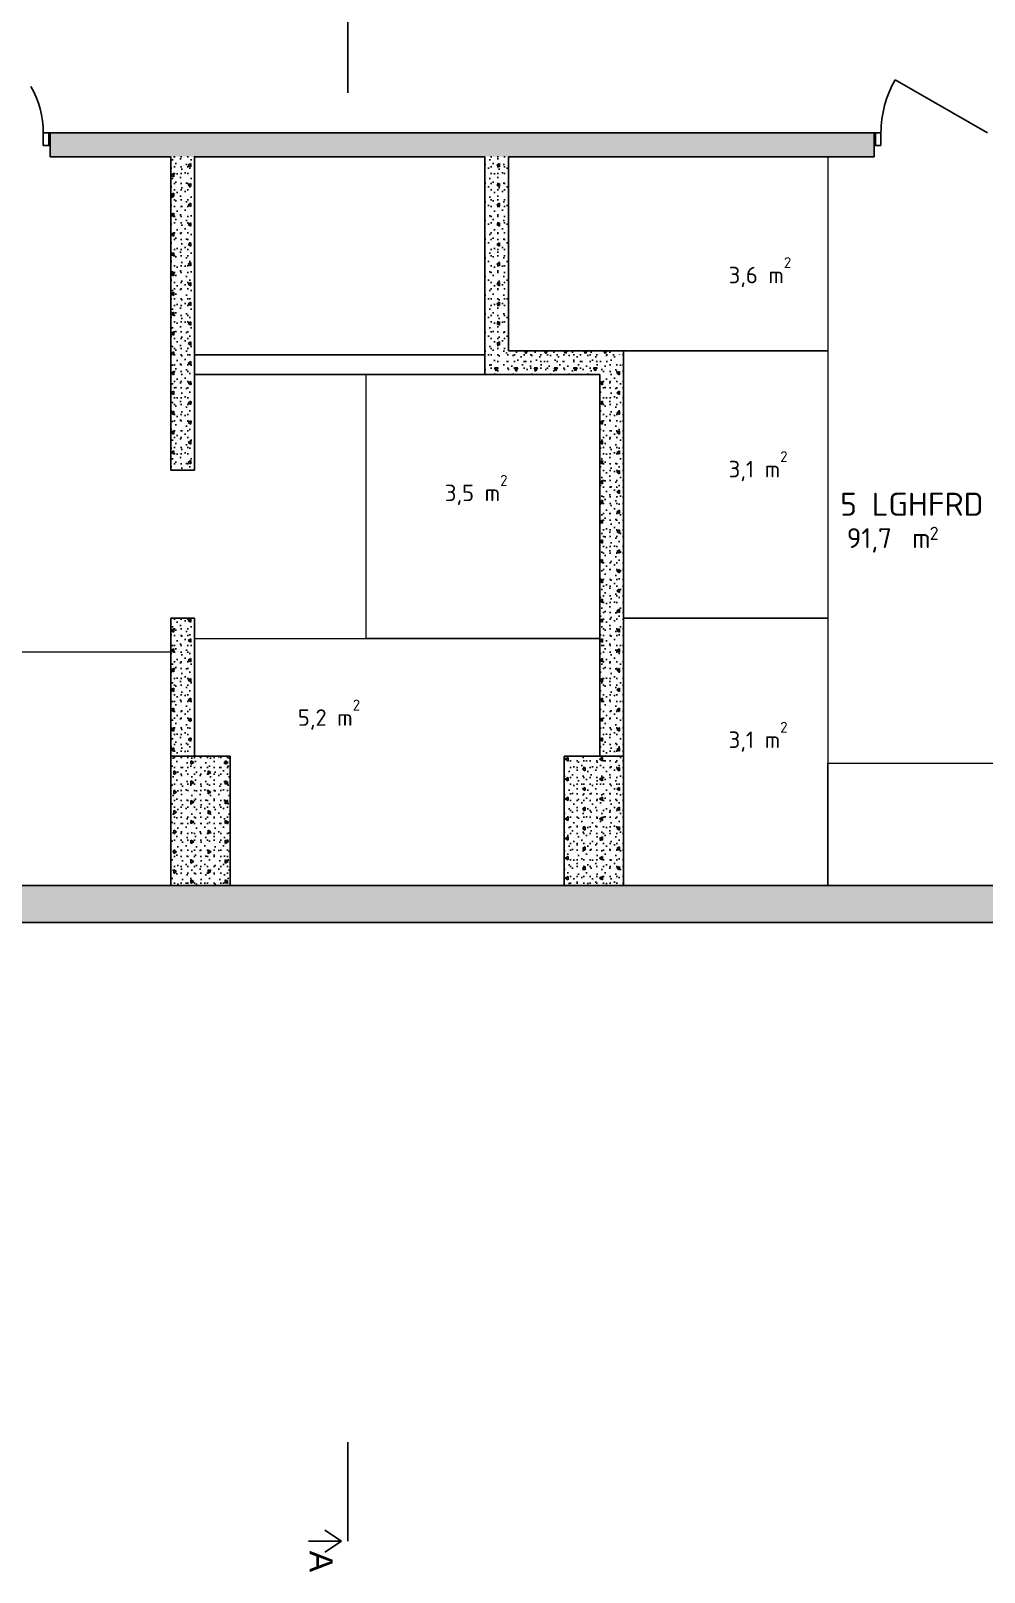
# Model space of a CAD drawing. Header units: metres. Extents: x -0.2 to 76.9, y -5.1 to 21.1.
# Drawn here: x 13.34 to 20.56, y -5.09 to 6.58 of the extents above; entities that cross this region are included whole.
import ezdxf
from ezdxf.enums import TextEntityAlignment as Align

# ---------------------------------------------------------------- set-up
doc = ezdxf.new("R2010")
doc.units = ezdxf.units.M
doc.linetypes.add('A_PSTRECK_2', pattern=[3.8, 2.2, -0.7, 0.2, -0.7])
doc.linetypes.add('DASHED_4', pattern=[7, 4, -3])
for name, color, linetype in [('A--------JA', 3, 'A_PSTRECK_2'), ('A-01SB-----', 3, 'Continuous'), ('A-01SC-----', 7, 'Continuous'), ('A-27B------', 7, 'Continuous'), ('A-42-------', 1, 'Continuous'), ('A-A-BIA----', 4, 'DASHED_4')]:
    doc.layers.add(name, color=color, linetype=linetype)
doc.layers.add('A-45C---E--', color=1, linetype='Continuous', lineweight=0)
doc.layers.add('A-A-RUA----', color=3, linetype='Continuous', lineweight=0)
doc.styles.add('GENERATED_STYLE_1', font='arial.ttf')
doc.styles.add('ISO', font='isocpeur.ttf')
pattern_1 = [(90, (0, 0), (-0.2598076, 0), [0.025, -0.125]), (90, (-0.1299, 0.075), (-0.2598076, 0), [0.025, -0.125]), (150, (0, 0), (0.1299038, 0.225), [0.025, -0.125]), (150, (9e-18, 0.15), (0.1299038, 0.225), [0.025, -0.125]), (210, (2e-18, 0.025), (-0.1299038, 0.225), [0.025, -0.125]), (210, (1e-17, 0.175), (-0.1299038, 0.225), [0.025, -0.125]), (90, (-0.025, 2e-18), (-0.05, 0), [0, -0.05, 0, -0.075]), (135, (-0.025, 0.025), (0.03535534, 0.03535534), [0, -0.0375, 0, -0.0625])]
pattern_2 = [(0, (0, 0), (0, 0.2598076), [0.025, -0.125]), (0, (0.075, 0.1299), (0, 0.2598076), [0.025, -0.125]), (60, (0, 0), (-0.225, 0.1299038), [0.025, -0.125]), (60, (0.15, 0), (-0.225, 0.1299038), [0.025, -0.125]), (120, (0.025, 0), (0.225, 0.1299038), [0.025, -0.125]), (120, (0.175, 0), (0.225, 0.1299038), [0.025, -0.125]), (0, (0, 0.025), (0, 0.05), [0, -0.05, 0, -0.075]), (45, (0.025, 0.025), (-0.03535534, 0.03535534), [0, -0.0375, 0, -0.0625])]
pattern_3 = [(0, (0, 0), (0, 0.6), [])]

# ---------------------------------------------------------------- blocks, each defined once
blk = doc.blocks.new('5 LGHFRD_016_8', base_point=(20068, 2867))
at = {"layer": 'A-A-RUA----', "style": 'ISO'}
for tag, height, p in [('ROOM_NAME', 175, (19468, 3082)), ('bFrame', 150, (19518, 2813)), ('DUMMY_377', 150, (19917, 2813)), ('DUMMY_378', 100, (20146, 2824))]:
    blk.add_attdef(tag, text='', height=height, dxfattribs=at).set_placement(p, align=Align.TOP_LEFT)

msp = doc.modelspace()

# ---------------------------------------------------------------- hatches: boundary and pattern name
at = {"layer": 'A-01SC-----', "linetype": 'Continuous'}
h = msp.add_hatch(dxfattribs=at)
h.set_pattern_fill('BETONG__STD_', color=256, scale=0.001, style=0, pattern_type=2)
h.set_pattern_definition(pattern_2)
h.paths.add_polyline_path([(76.756, 0.107), (0.196, 0.107), (0.196, -0.173), (76.756, -0.173)])
at = {"layer": 'A-27B------', "linetype": 'Continuous'}
h = msp.add_hatch(dxfattribs=at)
h.set_pattern_fill('BETONG__STD_', color=256, scale=0.001, style=0, pattern_type=2)
h.set_pattern_definition(pattern_2)
h.paths.add_polyline_path([(13.483, 5.807), (13.483, 5.712), (13.483, 5.627), (19.725, 5.627), (19.725, 5.712), (19.725, 5.807)])
h = msp.add_hatch(dxfattribs=at)
h.set_pattern_fill('BETONG__STD_', color=256, scale=0.001, style=0, pattern_type=2)
h.set_pattern_definition(pattern_1)
h.paths.add_polyline_path([(14.396, 5.627), (14.396, 3.252), (14.576, 3.252), (14.576, 5.627)])
h = msp.add_hatch(dxfattribs=at)
h.set_pattern_fill('BETONG__STD_', color=256, scale=0.001, style=0, pattern_type=2)
h.set_pattern_definition(pattern_1)
h.paths.add_polyline_path([(16.776, 5.627), (16.776, 3.977), (16.956, 4.157), (16.956, 5.627)])
h = msp.add_hatch(dxfattribs=at)
h.set_pattern_fill('BETONG__STD_', color=256, scale=0.001, style=0, pattern_type=2)
h.set_pattern_definition([(180, (0, 0), (0, 0.2598076), [0.025, -0.125]), (180, (-0.075, -0.1299), (0, 0.2598076), [0.025, -0.125]), (240, (0, 0), (-0.225, 0.1299038), [0.025, -0.125]), (240, (-0.15, 2e-17), (-0.225, 0.1299038), [0.025, -0.125]), (300, (-0.025, 3e-18), (0.225, 0.1299038), [0.025, -0.125]), (300, (-0.175, 2e-17), (0.225, 0.1299038), [0.025, -0.125]), (180, (-3e-18, -0.025), (0, 0.05), [0, -0.05, 0, -0.075]), (225, (-0.025, -0.025), (-0.03535534, 0.03535534), [0, -0.0375, 0, -0.0625])])
h.paths.add_polyline_path([(16.776, 3.977), (17.646, 3.977), (17.826, 4.157), (16.956, 4.157)])
h = msp.add_hatch(dxfattribs=at)
h.set_pattern_fill('BETONG__STD_', color=256, scale=0.001, style=0, pattern_type=2)
h.set_pattern_definition(pattern_1)
h.paths.add_polyline_path([(17.646, 3.977), (17.646, 1.087), (17.826, 1.087), (17.826, 4.157)])
h = msp.add_hatch(dxfattribs=at)
h.set_pattern_fill('BETONG__STD_', color=256, scale=0.001, style=0, pattern_type=2)
h.set_pattern_definition(pattern_1)
h.paths.add_polyline_path([(14.396, 2.131), (14.396, 1.087), (14.576, 1.087), (14.576, 2.131)])
h = msp.add_hatch(dxfattribs=at)
h.set_pattern_fill('BETONG__STD_', color=256, scale=0.001, style=0, pattern_type=2)
h.set_pattern_definition([(270, (0, 0), (0.2598076, 0), [0.025, -0.125]), (270, (0.1299, -0.075), (0.2598076, 0), [0.025, -0.125]), (330, (0, 0), (0.129904, 0.225), [0.025, -0.125]), (330, (-3e-17, -0.15), (0.129904, 0.225), [0.025, -0.125]), (30, (-5e-18, -0.025), (-0.129904, 0.225), [0.025, -0.125]), (30, (-3e-17, -0.175), (-0.129904, 0.225), [0.025, -0.125]), (270, (0.025, -5e-18), (0.05, 0), [0, -0.05, 0, -0.075]), (315, (0.025, -0.025), (0.03535534, 0.03535534), [0, -0.0375, 0, -0.0625])])
h.paths.add_polyline_path([(14.396, 1.087), (14.396, 0.107), (14.846, 0.107), (14.846, 1.087)])
h = msp.add_hatch(dxfattribs=at)
h.set_pattern_fill('BETONG__STD_', color=256, scale=0.001, style=0, pattern_type=2)
h.set_pattern_definition(pattern_1)
h.paths.add_polyline_path([(17.376, 1.087), (17.376, 0.107), (17.826, 0.107), (17.826, 1.087)])
at = {"layer": 'A-42-------', "linetype": 'Continuous'}
h = msp.add_hatch(dxfattribs=at)
h.set_pattern_fill('FALSAD_PLÅT__LIGGANDE_600', color=256, scale=0.001, style=0, pattern_type=2)
h.set_pattern_definition(pattern_3)
h.paths.add_polyline_path([(13.431, 5.712), (13.483, 5.712), (13.483, 5.807), (13.431, 5.807)])
h = msp.add_hatch(dxfattribs=at)
h.set_pattern_fill('FALSAD_PLÅT__LIGGANDE_600', color=256, scale=0.001, style=0, pattern_type=2)
h.set_pattern_definition(pattern_3)
h.paths.add_polyline_path([(19.777, 5.712), (19.777, 5.807), (19.725, 5.807), (19.725, 5.712)])

# ---------------------------------------------------------------- linework, layer by layer
at = {"layer": 'A--------JA'}
for p, q in [((15.739, 6.861), (15.739, 6.111)), ((15.739, -4.11), (15.739, -4.86)), ((15.689, -4.86), (15.564, -4.777)), ((15.439, -4.86), (15.689, -4.86)), ((15.689, -4.86), (15.564, -4.944))]:
    msp.add_line(p, q, dxfattribs=at)
at = {"layer": 'A-01SB-----', "flags": 128}
for points in [[(16.776, 4.127), (14.576, 4.127)], [(14.576, 4.127), (14.576, 3.977)], [(16.776, 3.977), (16.776, 4.127)], [(14.576, 3.977), (16.776, 3.977)]]:
    msp.add_lwpolyline(points, dxfattribs=at)
at = {"layer": 'A-01SC-----', "flags": 128}
for points in [[(76.756, 0.107), (6.777, 0.107)], [(0.196, -0.173), (76.756, -0.173)]]:
    msp.add_lwpolyline(points, dxfattribs=at)
at = {"layer": 'A-27B------'}
for p, q in [((13.483, 5.807), (13.483, 5.712)), ((19.725, 5.807), (19.725, 5.712)), ((13.483, 5.712), (13.483, 5.627)), ((19.725, 5.712), (19.725, 5.627))]:
    msp.add_line(p, q, dxfattribs=at)
at = {"layer": 'A-27B------', "flags": 128}
for points in [[(19.725, 5.807), (13.483, 5.807)], [(13.483, 5.627), (14.396, 5.627)], [(14.396, 5.627), (14.396, 3.252)], [(14.576, 5.627), (16.776, 5.627)], [(14.576, 3.252), (14.576, 5.627)], [(16.776, 5.627), (16.776, 3.977)], [(16.956, 5.627), (19.725, 5.627)], [(16.956, 4.157), (16.956, 5.627)], [(17.826, 4.157), (16.956, 4.157)], [(17.826, 1.087), (17.826, 4.157)], [(16.776, 3.977), (17.646, 3.977)], [(17.646, 3.977), (17.646, 1.087)], [(14.396, 3.252), (14.576, 3.252)], [(14.396, 2.131), (14.396, 1.087)], [(14.576, 2.131), (14.396, 2.131)], [(14.576, 1.087), (14.576, 2.131)], [(14.396, 1.087), (14.576, 1.087)], [(14.396, 1.087), (14.396, 0.107)], [(14.846, 1.087), (14.396, 1.087)], [(14.846, 0.107), (14.846, 1.087)], [(17.376, 1.087), (17.376, 0.107)], [(17.826, 1.087), (17.376, 1.087)], [(17.646, 1.087), (17.826, 1.087)], [(17.826, 0.107), (17.826, 1.087)], [(14.396, 0.107), (14.846, 0.107)], [(17.376, 0.107), (17.826, 0.107)]]:
    msp.add_lwpolyline(points, dxfattribs=at)
at = {"layer": 'A-42-------'}
for p, q in [((20.583, 5.807), (19.885, 6.21)), ((13.431, 5.712), (13.431, 5.807)), ((13.431, 5.807), (13.483, 5.807)), ((13.473, 5.807), (13.473, 5.712)), ((13.483, 5.807), (13.483, 5.712)), ((13.483, 5.807), (13.483, 5.712)), ((19.777, 5.807), (19.725, 5.807)), ((19.725, 5.807), (19.725, 5.712)), ((19.725, 5.807), (19.725, 5.712)), ((19.735, 5.807), (19.735, 5.712)), ((19.777, 5.712), (19.777, 5.807)), ((13.483, 5.712), (13.431, 5.712)), ((19.725, 5.712), (19.777, 5.712))]:
    msp.add_line(p, q, dxfattribs=at)
for centre, radius, start, end in [((20.583, 5.807), 0.806, 150, 180), ((12.725, 5.807), 0.706, 0, 30)]:
    msp.add_arc(centre, radius, start, end, dxfattribs=at)
at = {"layer": 'A-45C---E--'}
for p, q in [((11.99, 1.877), (14.396, 1.877)), ((14.396, 1.877), (14.396, 0.107)), ((14.396, 0.107), (11.99, 0.107))]:
    msp.add_line(p, q, dxfattribs=at)
at = {"layer": 'A-45C---E--', "flags": 128}
for points in [[(16.956, 5.627), (19.375, 5.627), (19.375, 4.157), (16.956, 4.157)], [(17.826, 4.157), (19.375, 4.157), (19.375, 2.132), (17.826, 2.132)], [(15.876, 3.977), (17.646, 3.977), (17.646, 1.977), (15.876, 1.977)], [(19.375, 1.032), (20.675, 1.032), (20.675, 2.377), (22.286, 2.377), (22.286, 0.107), (19.375, 0.107)], [(17.826, 2.132), (19.375, 2.132), (19.375, 0.107), (17.826, 0.107)], [(14.576, 1.977), (17.646, 1.977), (17.646, 1.087), (17.376, 1.087), (17.376, 0.107), (14.846, 0.107), (14.846, 1.087), (14.576, 1.087)]]:
    msp.add_lwpolyline(points, close=True, dxfattribs=at)

# ---------------------------------------------------------------- block references
at = {"layer": 'A-A-BIA----'}
ref = msp.add_blockref('5 LGHFRD_016_8', (20.068, 2.867), dxfattribs=dict(at, xscale=0.001, yscale=0.001, zscale=0.001))
ref.add_attrib('ROOM_NAME', '5 LGHFRD', dxfattribs={"layer": 'A-A-RUA----', "color": 7, "height": 0.175, "style": 'ISO'}).set_placement((19.468, 3.082), align=Align.TOP_LEFT)
ref.add_attrib('bFrame', '91,7', dxfattribs={"layer": 'A-A-RUA----', "color": 7, "height": 0.15, "style": 'ISO'}).set_placement((19.518, 2.813), align=Align.TOP_LEFT)
ref.add_attrib('DUMMY_377', ' m', dxfattribs={"layer": 'A-A-RUA----', "color": 7, "height": 0.15, "style": 'ISO'}).set_placement((19.917, 2.813), align=Align.TOP_LEFT)
ref.add_attrib('DUMMY_378', '2', dxfattribs={"layer": 'A-A-RUA----', "color": 7, "height": 0.1, "style": 'ISO'}).set_placement((20.146, 2.824), align=Align.TOP_LEFT)

# ---------------------------------------------------------------- texts
at = {"layer": 'A--------JA', "insert": (15.449, -5.095), "char_height": 0.175, "attachment_point": 9, "rotation": 270, "style": 'GENERATED_STYLE_1'}
msp.add_mtext('\\A1;{\\pt0;\\fArial CYR|b0|i0|c204|p34;A\\fArial CYR|b0|i0|c204|p34;\\fArial CYR|b0|i0|c204|p34;}', dxfattribs=at)
at = {"layer": 'A-45C---E--', "char_height": 0.125, "attachment_point": 7, "style": 'ISO'}
for s, insert in [('{\\fISOCPEUR|b0|i0|c0|p34;3,6 m{\\H0.66x;\\S2^  ;}}', (18.623, 4.639)), ('{\\fISOCPEUR|b0|i0|c0|p34;3,1 m{\\H0.66x;\\S2^  ;}}', (18.623, 3.169)), ('{\\fISOCPEUR|b0|i0|c0|p34;3,5 m{\\H0.66x;\\S2^  ;}}', (16.473, 2.989)), ('{\\fISOCPEUR|b0|i0|c0|p34;5,2 m{\\H0.66x;\\S2^  ;}}', (15.359, 1.287)), ('{\\fISOCPEUR|b0|i0|c0|p34;3,1 m{\\H0.66x;\\S2^  ;}}', (18.623, 1.119))]:
    msp.add_mtext(s, dxfattribs=dict(at, insert=insert))

doc.saveas('drawing.dxf')
